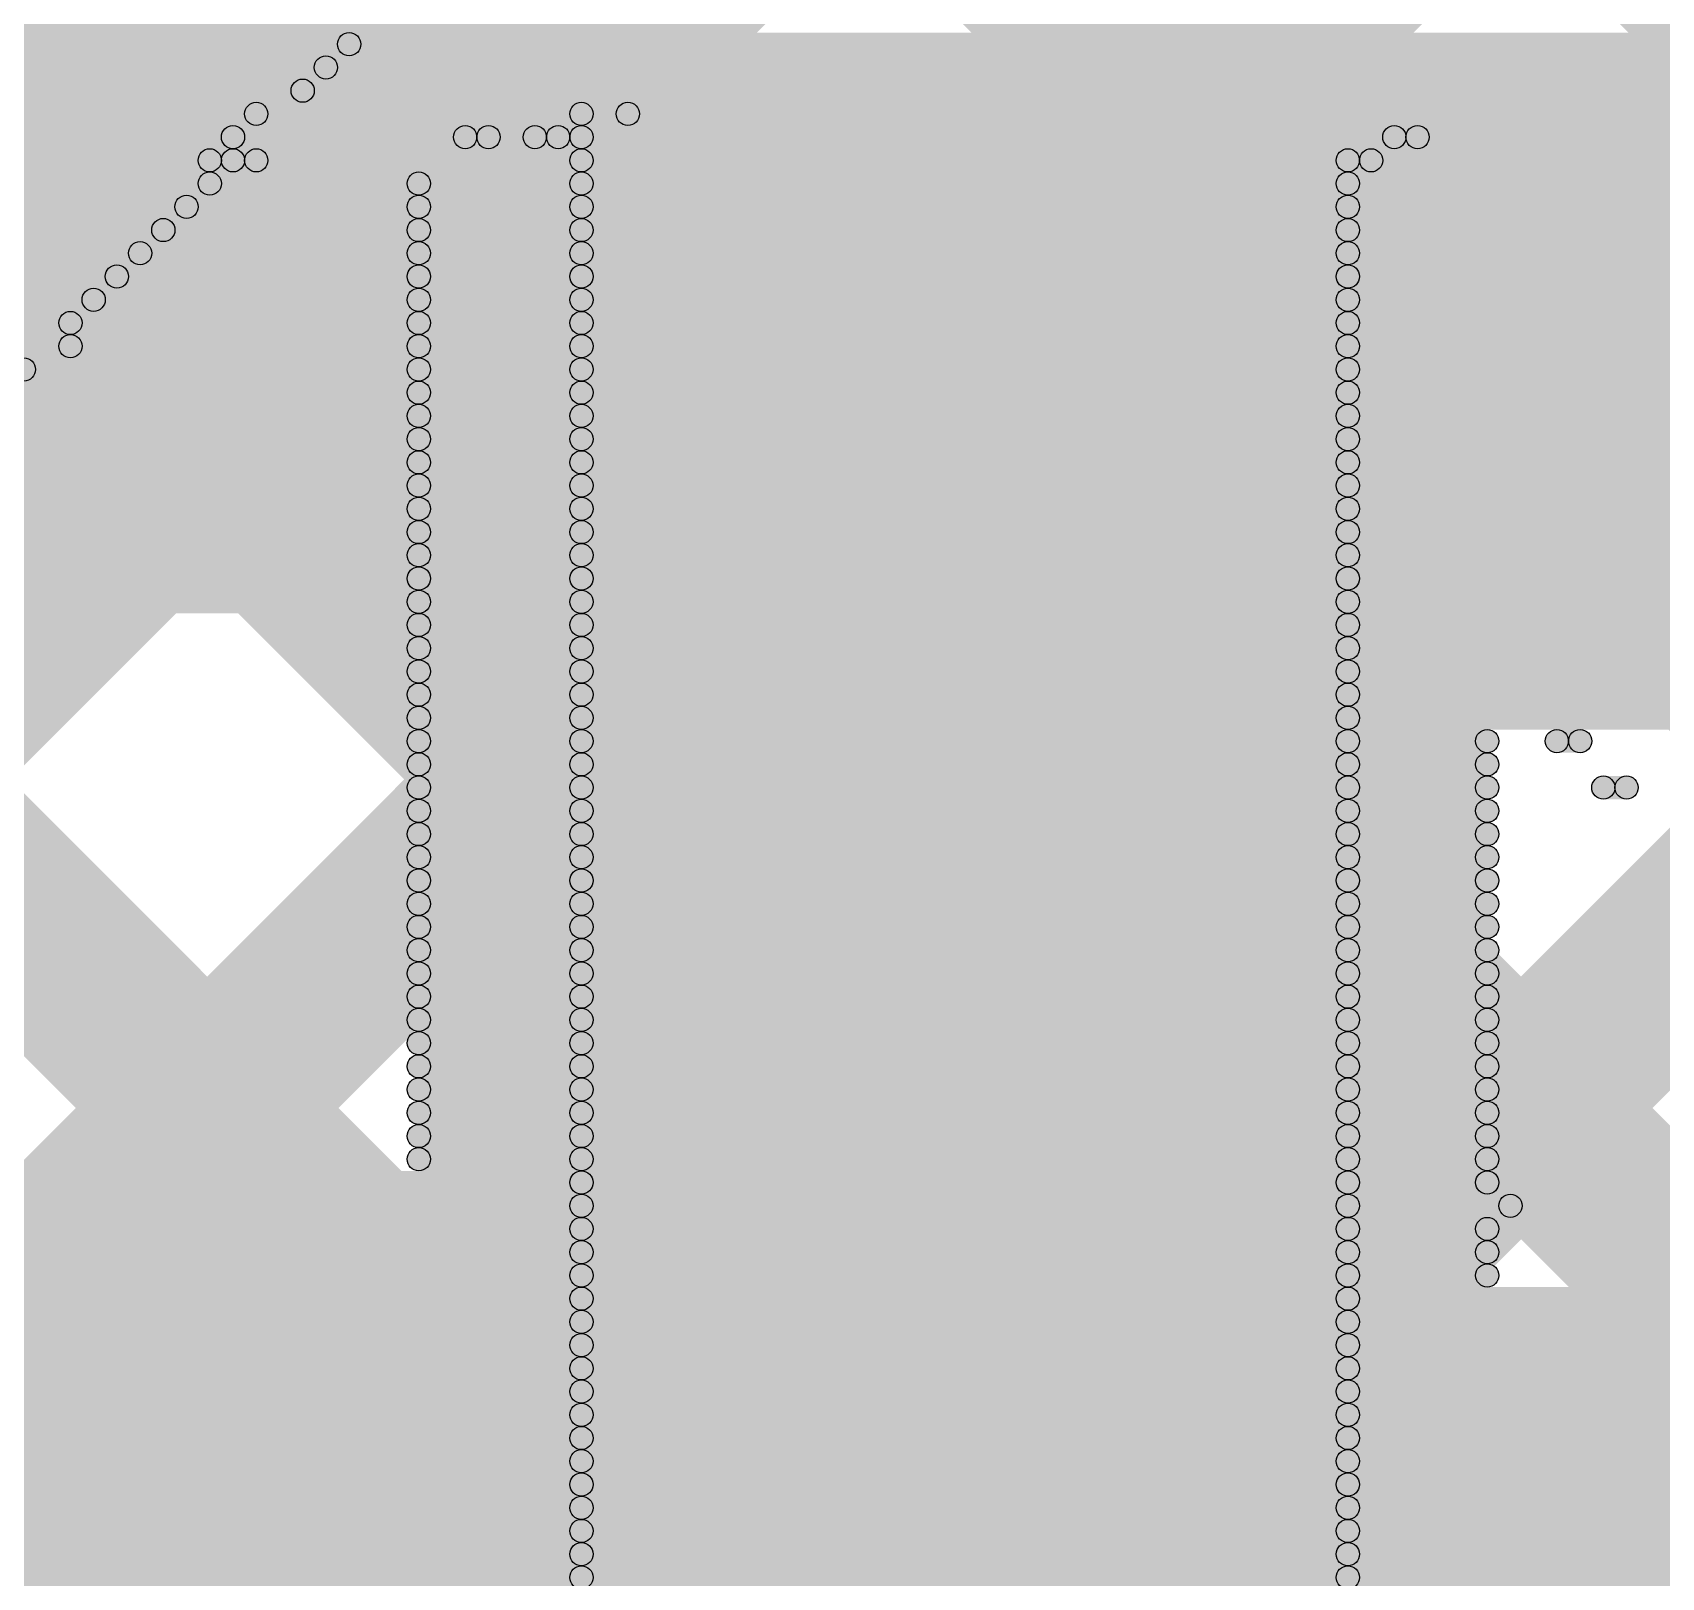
# Model space of a CAD drawing. Header units: millimetres. Extents: x 0 to 5.55, y 0 to 1.02.
# Drawn here: x 3.8774 to 3.9475, y 0.561 to 0.6275 of the extents above; entities that cross this region are included whole.
import ezdxf

# ---------------------------------------------------------------- set-up
doc = ezdxf.new("R2010")
doc.units = ezdxf.units.MM
doc.header["$MEASUREMENT"] = 0
for name, color, linetype in [('BottomLayer', 5, 'Continuous'), ('BottomOverlay', 54, 'Continuous'), ('TopLayer', 1, 'Continuous'), ('TopOverlay', 2, 'Continuous')]:
    doc.layers.add(name, color=color, linetype=linetype)

msp = doc.modelspace()

# ---------------------------------------------------------------- hatches: boundary and pattern name
at = {"layer": 'BottomLayer'}
for points in [[(3.439986, 0.992172), (3.445642, 0.997828), (4.146142, 0.297328), (4.140486, 0.291672)], [(3.595828, 0.343061), (3.590172, 0.348718), (4.239282, 0.997828), (4.244939, 0.992172)], [(3.595828, 0.314777), (3.590172, 0.320434), (4.267566, 0.997828), (4.273223, 0.992172)], [(3.601007, 0.291672), (3.59535, 0.297328), (4.29585, 0.997828), (4.301507, 0.992172)], [(3.629291, 0.291672), (3.623635, 0.297328), (4.324135, 0.997828), (4.329791, 0.992172)], [(3.657576, 0.291672), (3.651919, 0.297328), (4.352419, 0.997828), (4.358076, 0.992172)], [(3.68586, 0.291672), (3.680203, 0.297328), (4.380703, 0.997828), (4.38636, 0.992172)], [(3.672838, 0.900741), (3.678494, 0.906398), (4.287564, 0.297328), (4.281907, 0.291672)], [(3.666225, 0.87907), (3.671881, 0.884727), (4.25928, 0.297328), (4.253623, 0.291672)], [(3.653246, 0.863764), (3.658902, 0.869421), (4.230995, 0.297328), (4.225338, 0.291672)], [(3.63477, 0.853956), (3.640426, 0.859613), (4.202711, 0.297328), (4.197054, 0.291672)], [(3.607441, 0.853001), (3.613098, 0.858658), (4.174427, 0.297328), (4.16877, 0.291672)]]:
    msp.add_hatch(color=5, dxfattribs=at).paths.add_polyline_path(points)
at = {"layer": 'BottomOverlay'}
h = msp.add_hatch(color=54, dxfattribs=at)
edge = h.paths.add_edge_path()
edge.add_arc((3.896, 0.623), 0.0005, 0, 360)
for points in [[(3.896, 0.6225), (3.896, 0.6235), (3.897, 0.6235), (3.897, 0.6225)], [(3.899, 0.6225), (3.899, 0.6235), (3.9, 0.6235), (3.9, 0.6225)], [(3.936, 0.6225), (3.936, 0.6235), (3.937, 0.6235), (3.937, 0.6225)], [(3.934, 0.6215), (3.934, 0.6225), (3.935, 0.6225), (3.935, 0.6215)], [(3.894, 0.6205), (3.894, 0.6215), (3.934, 0.6215), (3.934, 0.6205)], [(3.894, 0.6195), (3.894, 0.6205), (3.934, 0.6205), (3.934, 0.6195)], [(3.894, 0.6185), (3.894, 0.6195), (3.934, 0.6195), (3.934, 0.6185)], [(3.894, 0.6175), (3.894, 0.6185), (3.934, 0.6185), (3.934, 0.6175)], [(3.894, 0.6165), (3.894, 0.6175), (3.934, 0.6175), (3.934, 0.6165)], [(3.894, 0.6155), (3.894, 0.6165), (3.934, 0.6165), (3.934, 0.6155)], [(3.894, 0.6145), (3.894, 0.6155), (3.934, 0.6155), (3.934, 0.6145)], [(3.894, 0.6135), (3.894, 0.6145), (3.934, 0.6145), (3.934, 0.6135)], [(3.894, 0.6125), (3.894, 0.6135), (3.934, 0.6135), (3.934, 0.6125)], [(3.894, 0.6115), (3.894, 0.6125), (3.934, 0.6125), (3.934, 0.6115)], [(3.894, 0.6105), (3.894, 0.6115), (3.934, 0.6115), (3.934, 0.6105)], [(3.894, 0.6095), (3.894, 0.6105), (3.934, 0.6105), (3.934, 0.6095)], [(3.894, 0.6085), (3.894, 0.6095), (3.934, 0.6095), (3.934, 0.6085)], [(3.894, 0.6075), (3.894, 0.6085), (3.934, 0.6085), (3.934, 0.6075)], [(3.894, 0.6065), (3.894, 0.6075), (3.934, 0.6075), (3.934, 0.6065)], [(3.894, 0.6055), (3.894, 0.6065), (3.934, 0.6065), (3.934, 0.6055)], [(3.894, 0.6045), (3.894, 0.6055), (3.934, 0.6055), (3.934, 0.6045)], [(3.894, 0.6035), (3.894, 0.6045), (3.934, 0.6045), (3.934, 0.6035)], [(3.894, 0.6025), (3.894, 0.6035), (3.934, 0.6035), (3.934, 0.6025)], [(3.894, 0.6015), (3.894, 0.6025), (3.934, 0.6025), (3.934, 0.6015)], [(3.894, 0.6005), (3.894, 0.6015), (3.934, 0.6015), (3.934, 0.6005)], [(3.894, 0.5995), (3.894, 0.6005), (3.934, 0.6005), (3.934, 0.5995)], [(3.894, 0.5985), (3.894, 0.5995), (3.934, 0.5995), (3.934, 0.5985)], [(3.894, 0.5975), (3.894, 0.5985), (3.934, 0.5985), (3.934, 0.5975)], [(3.894, 0.5965), (3.894, 0.5975), (3.934, 0.5975), (3.934, 0.5965)], [(3.894, 0.5955), (3.894, 0.5965), (3.934, 0.5965), (3.934, 0.5955)], [(3.894, 0.5945), (3.894, 0.5955), (3.934, 0.5955), (3.934, 0.5945)], [(3.894, 0.5935), (3.894, 0.5945), (3.934, 0.5945), (3.934, 0.5935)], [(3.894, 0.5925), (3.894, 0.5935), (3.934, 0.5935), (3.934, 0.5925)], [(3.894, 0.5915), (3.894, 0.5925), (3.934, 0.5925), (3.934, 0.5915)], [(3.894, 0.5905), (3.894, 0.5915), (3.934, 0.5915), (3.934, 0.5905)], [(3.894, 0.5895), (3.894, 0.5905), (3.934, 0.5905), (3.934, 0.5895)], [(3.894, 0.5885), (3.894, 0.5895), (3.934, 0.5895), (3.934, 0.5885)], [(3.894, 0.5875), (3.894, 0.5885), (3.934, 0.5885), (3.934, 0.5875)], [(3.894, 0.5865), (3.894, 0.5875), (3.934, 0.5875), (3.934, 0.5865)], [(3.894, 0.5855), (3.894, 0.5865), (3.934, 0.5865), (3.934, 0.5855)], [(3.894, 0.5845), (3.894, 0.5855), (3.934, 0.5855), (3.934, 0.5845)], [(3.894, 0.5835), (3.894, 0.5845), (3.934, 0.5845), (3.934, 0.5835)], [(3.894, 0.5825), (3.894, 0.5835), (3.934, 0.5835), (3.934, 0.5825)], [(3.894, 0.5815), (3.894, 0.5825), (3.934, 0.5825), (3.934, 0.5815)], [(3.894, 0.5805), (3.894, 0.5815), (3.934, 0.5815), (3.934, 0.5805)], [(3.894, 0.5795), (3.894, 0.5805), (3.934, 0.5805), (3.934, 0.5795)], [(3.894, 0.5785), (3.894, 0.5795), (3.934, 0.5795), (3.934, 0.5785)], [(3.814, 0.5775), (3.814, 0.5785), (3.934, 0.5785), (3.934, 0.5775)], [(3.814, 0.5765), (3.814, 0.5775), (3.934, 0.5775), (3.934, 0.5765)], [(3.814, 0.5755), (3.814, 0.5765), (3.934, 0.5765), (3.934, 0.5755)], [(3.814, 0.5745), (3.814, 0.5755), (3.934, 0.5755), (3.934, 0.5745)], [(3.814, 0.5735), (3.814, 0.5745), (3.934, 0.5745), (3.934, 0.5735)], [(3.814, 0.5725), (3.814, 0.5735), (3.934, 0.5735), (3.934, 0.5725)], [(3.814, 0.5715), (3.814, 0.5725), (3.934, 0.5725), (3.934, 0.5715)], [(3.814, 0.5705), (3.814, 0.5715), (3.934, 0.5715), (3.934, 0.5705)], [(3.814, 0.5695), (3.814, 0.5705), (3.934, 0.5705), (3.934, 0.5695)], [(3.814, 0.5685), (3.814, 0.5695), (3.934, 0.5695), (3.934, 0.5685)], [(3.814, 0.5675), (3.814, 0.5685), (3.934, 0.5685), (3.934, 0.5675)], [(3.814, 0.5665), (3.814, 0.5675), (3.934, 0.5675), (3.934, 0.5665)], [(3.814, 0.5655), (3.814, 0.5665), (3.934, 0.5665), (3.934, 0.5655)], [(3.814, 0.5645), (3.814, 0.5655), (3.934, 0.5655), (3.934, 0.5645)], [(3.814, 0.5635), (3.814, 0.5645), (3.934, 0.5645), (3.934, 0.5635)], [(3.814, 0.5625), (3.814, 0.5635), (3.934, 0.5635), (3.934, 0.5625)], [(3.814, 0.5615), (3.814, 0.5625), (3.934, 0.5625), (3.934, 0.5615)], [(3.814, 0.5605), (3.814, 0.5615), (3.934, 0.5615), (3.934, 0.5605)]]:
    msp.add_hatch(color=54, dxfattribs=at).paths.add_polyline_path(points)
h = msp.add_hatch(color=54, dxfattribs=at)
edge = h.paths.add_edge_path()
edge.add_arc((3.897, 0.623), 0.0005, 0, 360)
h = msp.add_hatch(color=54, dxfattribs=at)
edge = h.paths.add_edge_path()
edge.add_arc((3.899, 0.623), 0.0005, 0, 360)
h = msp.add_hatch(color=54, dxfattribs=at)
edge = h.paths.add_edge_path()
edge.add_arc((3.9, 0.623), 0.0005, 0, 360)
h = msp.add_hatch(color=54, dxfattribs=at)
edge = h.paths.add_edge_path()
edge.add_arc((3.936, 0.623), 0.0005, 0, 360)
h = msp.add_hatch(color=54, dxfattribs=at)
edge = h.paths.add_edge_path()
edge.add_arc((3.937, 0.623), 0.0005, 0, 360)
h = msp.add_hatch(color=54, dxfattribs=at)
edge = h.paths.add_edge_path()
edge.add_arc((3.934, 0.622), 0.0005, 0, 360)
h = msp.add_hatch(color=54, dxfattribs=at)
edge = h.paths.add_edge_path()
edge.add_arc((3.935, 0.622), 0.0005, 0, 360)
h = msp.add_hatch(color=54, dxfattribs=at)
edge = h.paths.add_edge_path()
edge.add_arc((3.894, 0.621), 0.0005, 0, 360)
h = msp.add_hatch(color=54, dxfattribs=at)
edge = h.paths.add_edge_path()
edge.add_arc((3.934, 0.621), 0.0005, 0, 360)
h = msp.add_hatch(color=54, dxfattribs=at)
edge = h.paths.add_edge_path()
edge.add_arc((3.894, 0.62), 0.0005, 0, 360)
h = msp.add_hatch(color=54, dxfattribs=at)
edge = h.paths.add_edge_path()
edge.add_arc((3.934, 0.62), 0.0005, 0, 360)
h = msp.add_hatch(color=54, dxfattribs=at)
edge = h.paths.add_edge_path()
edge.add_arc((3.894, 0.619), 0.0005, 0, 360)
h = msp.add_hatch(color=54, dxfattribs=at)
edge = h.paths.add_edge_path()
edge.add_arc((3.934, 0.619), 0.0005, 0, 360)
h = msp.add_hatch(color=54, dxfattribs=at)
edge = h.paths.add_edge_path()
edge.add_arc((3.894, 0.618), 0.0005, 0, 360)
h = msp.add_hatch(color=54, dxfattribs=at)
edge = h.paths.add_edge_path()
edge.add_arc((3.934, 0.618), 0.0005, 0, 360)
h = msp.add_hatch(color=54, dxfattribs=at)
edge = h.paths.add_edge_path()
edge.add_arc((3.894, 0.617), 0.0005, 0, 360)
h = msp.add_hatch(color=54, dxfattribs=at)
edge = h.paths.add_edge_path()
edge.add_arc((3.934, 0.617), 0.0005, 0, 360)
h = msp.add_hatch(color=54, dxfattribs=at)
edge = h.paths.add_edge_path()
edge.add_arc((3.894, 0.616), 0.0005, 0, 360)
h = msp.add_hatch(color=54, dxfattribs=at)
edge = h.paths.add_edge_path()
edge.add_arc((3.934, 0.616), 0.0005, 0, 360)
h = msp.add_hatch(color=54, dxfattribs=at)
edge = h.paths.add_edge_path()
edge.add_arc((3.894, 0.615), 0.0005, 0, 360)
h = msp.add_hatch(color=54, dxfattribs=at)
edge = h.paths.add_edge_path()
edge.add_arc((3.934, 0.615), 0.0005, 0, 360)
h = msp.add_hatch(color=54, dxfattribs=at)
edge = h.paths.add_edge_path()
edge.add_arc((3.894, 0.614), 0.0005, 0, 360)
h = msp.add_hatch(color=54, dxfattribs=at)
edge = h.paths.add_edge_path()
edge.add_arc((3.934, 0.614), 0.0005, 0, 360)
h = msp.add_hatch(color=54, dxfattribs=at)
edge = h.paths.add_edge_path()
edge.add_arc((3.894, 0.613), 0.0005, 0, 360)
h = msp.add_hatch(color=54, dxfattribs=at)
edge = h.paths.add_edge_path()
edge.add_arc((3.934, 0.613), 0.0005, 0, 360)
h = msp.add_hatch(color=54, dxfattribs=at)
edge = h.paths.add_edge_path()
edge.add_arc((3.894, 0.612), 0.0005, 0, 360)
h = msp.add_hatch(color=54, dxfattribs=at)
edge = h.paths.add_edge_path()
edge.add_arc((3.934, 0.612), 0.0005, 0, 360)
h = msp.add_hatch(color=54, dxfattribs=at)
edge = h.paths.add_edge_path()
edge.add_arc((3.894, 0.611), 0.0005, 0, 360)
h = msp.add_hatch(color=54, dxfattribs=at)
edge = h.paths.add_edge_path()
edge.add_arc((3.934, 0.611), 0.0005, 0, 360)
h = msp.add_hatch(color=54, dxfattribs=at)
edge = h.paths.add_edge_path()
edge.add_arc((3.894, 0.61), 0.0005, 0, 360)
h = msp.add_hatch(color=54, dxfattribs=at)
edge = h.paths.add_edge_path()
edge.add_arc((3.934, 0.61), 0.0005, 0, 360)
h = msp.add_hatch(color=54, dxfattribs=at)
edge = h.paths.add_edge_path()
edge.add_arc((3.894, 0.609), 0.0005, 0, 360)
h = msp.add_hatch(color=54, dxfattribs=at)
edge = h.paths.add_edge_path()
edge.add_arc((3.934, 0.609), 0.0005, 0, 360)
h = msp.add_hatch(color=54, dxfattribs=at)
edge = h.paths.add_edge_path()
edge.add_arc((3.894, 0.608), 0.0005, 0, 360)
h = msp.add_hatch(color=54, dxfattribs=at)
edge = h.paths.add_edge_path()
edge.add_arc((3.934, 0.608), 0.0005, 0, 360)
h = msp.add_hatch(color=54, dxfattribs=at)
edge = h.paths.add_edge_path()
edge.add_arc((3.894, 0.607), 0.0005, 0, 360)
h = msp.add_hatch(color=54, dxfattribs=at)
edge = h.paths.add_edge_path()
edge.add_arc((3.934, 0.607), 0.0005, 0, 360)
h = msp.add_hatch(color=54, dxfattribs=at)
edge = h.paths.add_edge_path()
edge.add_arc((3.894, 0.606), 0.0005, 0, 360)
h = msp.add_hatch(color=54, dxfattribs=at)
edge = h.paths.add_edge_path()
edge.add_arc((3.934, 0.606), 0.0005, 0, 360)
h = msp.add_hatch(color=54, dxfattribs=at)
edge = h.paths.add_edge_path()
edge.add_arc((3.894, 0.605), 0.0005, 0, 360)
h = msp.add_hatch(color=54, dxfattribs=at)
edge = h.paths.add_edge_path()
edge.add_arc((3.934, 0.605), 0.0005, 0, 360)
h = msp.add_hatch(color=54, dxfattribs=at)
edge = h.paths.add_edge_path()
edge.add_arc((3.894, 0.604), 0.0005, 0, 360)
h = msp.add_hatch(color=54, dxfattribs=at)
edge = h.paths.add_edge_path()
edge.add_arc((3.934, 0.604), 0.0005, 0, 360)
h = msp.add_hatch(color=54, dxfattribs=at)
edge = h.paths.add_edge_path()
edge.add_arc((3.894, 0.603), 0.0005, 0, 360)
h = msp.add_hatch(color=54, dxfattribs=at)
edge = h.paths.add_edge_path()
edge.add_arc((3.934, 0.603), 0.0005, 0, 360)
h = msp.add_hatch(color=54, dxfattribs=at)
edge = h.paths.add_edge_path()
edge.add_arc((3.894, 0.602), 0.0005, 0, 360)
h = msp.add_hatch(color=54, dxfattribs=at)
edge = h.paths.add_edge_path()
edge.add_arc((3.934, 0.602), 0.0005, 0, 360)
h = msp.add_hatch(color=54, dxfattribs=at)
edge = h.paths.add_edge_path()
edge.add_arc((3.894, 0.601), 0.0005, 0, 360)
h = msp.add_hatch(color=54, dxfattribs=at)
edge = h.paths.add_edge_path()
edge.add_arc((3.934, 0.601), 0.0005, 0, 360)
h = msp.add_hatch(color=54, dxfattribs=at)
edge = h.paths.add_edge_path()
edge.add_arc((3.894, 0.6), 0.0005, 0, 360)
h = msp.add_hatch(color=54, dxfattribs=at)
edge = h.paths.add_edge_path()
edge.add_arc((3.934, 0.6), 0.0005, 0, 360)
h = msp.add_hatch(color=54, dxfattribs=at)
edge = h.paths.add_edge_path()
edge.add_arc((3.894, 0.599), 0.0005, 0, 360)
h = msp.add_hatch(color=54, dxfattribs=at)
edge = h.paths.add_edge_path()
edge.add_arc((3.934, 0.599), 0.0005, 0, 360)
h = msp.add_hatch(color=54, dxfattribs=at)
edge = h.paths.add_edge_path()
edge.add_arc((3.894, 0.598), 0.0005, 0, 360)
h = msp.add_hatch(color=54, dxfattribs=at)
edge = h.paths.add_edge_path()
edge.add_arc((3.934, 0.598), 0.0005, 0, 360)
h = msp.add_hatch(color=54, dxfattribs=at)
edge = h.paths.add_edge_path()
edge.add_arc((3.894, 0.597), 0.0005, 0, 360)
h = msp.add_hatch(color=54, dxfattribs=at)
edge = h.paths.add_edge_path()
edge.add_arc((3.934, 0.597), 0.0005, 0, 360)
h = msp.add_hatch(color=54, dxfattribs=at)
edge = h.paths.add_edge_path()
edge.add_arc((3.894, 0.596), 0.0005, 0, 360)
h = msp.add_hatch(color=54, dxfattribs=at)
edge = h.paths.add_edge_path()
edge.add_arc((3.934, 0.596), 0.0005, 0, 360)
h = msp.add_hatch(color=54, dxfattribs=at)
edge = h.paths.add_edge_path()
edge.add_arc((3.894, 0.595), 0.0005, 0, 360)
h = msp.add_hatch(color=54, dxfattribs=at)
edge = h.paths.add_edge_path()
edge.add_arc((3.934, 0.595), 0.0005, 0, 360)
h = msp.add_hatch(color=54, dxfattribs=at)
edge = h.paths.add_edge_path()
edge.add_arc((3.894, 0.594), 0.0005, 0, 360)
h = msp.add_hatch(color=54, dxfattribs=at)
edge = h.paths.add_edge_path()
edge.add_arc((3.934, 0.594), 0.0005, 0, 360)
h = msp.add_hatch(color=54, dxfattribs=at)
edge = h.paths.add_edge_path()
edge.add_arc((3.894, 0.593), 0.0005, 0, 360)
h = msp.add_hatch(color=54, dxfattribs=at)
edge = h.paths.add_edge_path()
edge.add_arc((3.934, 0.593), 0.0005, 0, 360)
h = msp.add_hatch(color=54, dxfattribs=at)
edge = h.paths.add_edge_path()
edge.add_arc((3.894, 0.592), 0.0005, 0, 360)
h = msp.add_hatch(color=54, dxfattribs=at)
edge = h.paths.add_edge_path()
edge.add_arc((3.934, 0.592), 0.0005, 0, 360)
h = msp.add_hatch(color=54, dxfattribs=at)
edge = h.paths.add_edge_path()
edge.add_arc((3.894, 0.591), 0.0005, 0, 360)
h = msp.add_hatch(color=54, dxfattribs=at)
edge = h.paths.add_edge_path()
edge.add_arc((3.934, 0.591), 0.0005, 0, 360)
h = msp.add_hatch(color=54, dxfattribs=at)
edge = h.paths.add_edge_path()
edge.add_arc((3.894, 0.59), 0.0005, 0, 360)
h = msp.add_hatch(color=54, dxfattribs=at)
edge = h.paths.add_edge_path()
edge.add_arc((3.934, 0.59), 0.0005, 0, 360)
h = msp.add_hatch(color=54, dxfattribs=at)
edge = h.paths.add_edge_path()
edge.add_arc((3.894, 0.589), 0.0005, 0, 360)
h = msp.add_hatch(color=54, dxfattribs=at)
edge = h.paths.add_edge_path()
edge.add_arc((3.934, 0.589), 0.0005, 0, 360)
h = msp.add_hatch(color=54, dxfattribs=at)
edge = h.paths.add_edge_path()
edge.add_arc((3.894, 0.588), 0.0005, 0, 360)
h = msp.add_hatch(color=54, dxfattribs=at)
edge = h.paths.add_edge_path()
edge.add_arc((3.934, 0.588), 0.0005, 0, 360)
h = msp.add_hatch(color=54, dxfattribs=at)
edge = h.paths.add_edge_path()
edge.add_arc((3.894, 0.587), 0.0005, 0, 360)
h = msp.add_hatch(color=54, dxfattribs=at)
edge = h.paths.add_edge_path()
edge.add_arc((3.934, 0.587), 0.0005, 0, 360)
h = msp.add_hatch(color=54, dxfattribs=at)
edge = h.paths.add_edge_path()
edge.add_arc((3.894, 0.586), 0.0005, 0, 360)
h = msp.add_hatch(color=54, dxfattribs=at)
edge = h.paths.add_edge_path()
edge.add_arc((3.934, 0.586), 0.0005, 0, 360)
h = msp.add_hatch(color=54, dxfattribs=at)
edge = h.paths.add_edge_path()
edge.add_arc((3.894, 0.585), 0.0005, 0, 360)
h = msp.add_hatch(color=54, dxfattribs=at)
edge = h.paths.add_edge_path()
edge.add_arc((3.934, 0.585), 0.0005, 0, 360)
h = msp.add_hatch(color=54, dxfattribs=at)
edge = h.paths.add_edge_path()
edge.add_arc((3.894, 0.584), 0.0005, 0, 360)
h = msp.add_hatch(color=54, dxfattribs=at)
edge = h.paths.add_edge_path()
edge.add_arc((3.934, 0.584), 0.0005, 0, 360)
h = msp.add_hatch(color=54, dxfattribs=at)
edge = h.paths.add_edge_path()
edge.add_arc((3.894, 0.583), 0.0005, 0, 360)
h = msp.add_hatch(color=54, dxfattribs=at)
edge = h.paths.add_edge_path()
edge.add_arc((3.934, 0.583), 0.0005, 0, 360)
h = msp.add_hatch(color=54, dxfattribs=at)
edge = h.paths.add_edge_path()
edge.add_arc((3.894, 0.582), 0.0005, 0, 360)
h = msp.add_hatch(color=54, dxfattribs=at)
edge = h.paths.add_edge_path()
edge.add_arc((3.934, 0.582), 0.0005, 0, 360)
h = msp.add_hatch(color=54, dxfattribs=at)
edge = h.paths.add_edge_path()
edge.add_arc((3.894, 0.581), 0.0005, 0, 360)
h = msp.add_hatch(color=54, dxfattribs=at)
edge = h.paths.add_edge_path()
edge.add_arc((3.934, 0.581), 0.0005, 0, 360)
h = msp.add_hatch(color=54, dxfattribs=at)
edge = h.paths.add_edge_path()
edge.add_arc((3.894, 0.58), 0.0005, 0, 360)
h = msp.add_hatch(color=54, dxfattribs=at)
edge = h.paths.add_edge_path()
edge.add_arc((3.934, 0.58), 0.0005, 0, 360)
h = msp.add_hatch(color=54, dxfattribs=at)
edge = h.paths.add_edge_path()
edge.add_arc((3.894, 0.579), 0.0005, 0, 360)
h = msp.add_hatch(color=54, dxfattribs=at)
edge = h.paths.add_edge_path()
edge.add_arc((3.934, 0.579), 0.0005, 0, 360)
h = msp.add_hatch(color=54, dxfattribs=at)
edge = h.paths.add_edge_path()
edge.add_arc((3.934, 0.578), 0.0005, 0, 360)
h = msp.add_hatch(color=54, dxfattribs=at)
edge = h.paths.add_edge_path()
edge.add_arc((3.934, 0.577), 0.0005, 0, 360)
h = msp.add_hatch(color=54, dxfattribs=at)
edge = h.paths.add_edge_path()
edge.add_arc((3.934, 0.576), 0.0005, 0, 360)
h = msp.add_hatch(color=54, dxfattribs=at)
edge = h.paths.add_edge_path()
edge.add_arc((3.934, 0.575), 0.0005, 0, 360)
h = msp.add_hatch(color=54, dxfattribs=at)
edge = h.paths.add_edge_path()
edge.add_arc((3.934, 0.574), 0.0005, 0, 360)
h = msp.add_hatch(color=54, dxfattribs=at)
edge = h.paths.add_edge_path()
edge.add_arc((3.934, 0.573), 0.0005, 0, 360)
h = msp.add_hatch(color=54, dxfattribs=at)
edge = h.paths.add_edge_path()
edge.add_arc((3.934, 0.572), 0.0005, 0, 360)
h = msp.add_hatch(color=54, dxfattribs=at)
edge = h.paths.add_edge_path()
edge.add_arc((3.934, 0.571), 0.0005, 0, 360)
h = msp.add_hatch(color=54, dxfattribs=at)
edge = h.paths.add_edge_path()
edge.add_arc((3.934, 0.57), 0.0005, 0, 360)
h = msp.add_hatch(color=54, dxfattribs=at)
edge = h.paths.add_edge_path()
edge.add_arc((3.934, 0.569), 0.0005, 0, 360)
h = msp.add_hatch(color=54, dxfattribs=at)
edge = h.paths.add_edge_path()
edge.add_arc((3.934, 0.568), 0.0005, 0, 360)
h = msp.add_hatch(color=54, dxfattribs=at)
edge = h.paths.add_edge_path()
edge.add_arc((3.934, 0.567), 0.0005, 0, 360)
h = msp.add_hatch(color=54, dxfattribs=at)
edge = h.paths.add_edge_path()
edge.add_arc((3.934, 0.566), 0.0005, 0, 360)
h = msp.add_hatch(color=54, dxfattribs=at)
edge = h.paths.add_edge_path()
edge.add_arc((3.934, 0.565), 0.0005, 0, 360)
h = msp.add_hatch(color=54, dxfattribs=at)
edge = h.paths.add_edge_path()
edge.add_arc((3.934, 0.564), 0.0005, 0, 360)
h = msp.add_hatch(color=54, dxfattribs=at)
edge = h.paths.add_edge_path()
edge.add_arc((3.934, 0.563), 0.0005, 0, 360)
h = msp.add_hatch(color=54, dxfattribs=at)
edge = h.paths.add_edge_path()
edge.add_arc((3.934, 0.562), 0.0005, 0, 360)
h = msp.add_hatch(color=54, dxfattribs=at)
edge = h.paths.add_edge_path()
edge.add_arc((3.934, 0.561), 0.0005, 0, 360)
at = {"layer": 'TopLayer'}
for points in [[(3.441418, 0.990739), (3.447075, 0.996396), (4.131142, 0.312328), (4.125486, 0.306672)], [(3.577546, 0.324779), (3.571889, 0.330436), (4.237849, 0.996396), (4.243506, 0.990739)], [(3.587723, 0.306672), (3.582066, 0.312328), (4.266134, 0.996396), (4.271791, 0.990739)], [(3.616007, 0.306672), (3.61035, 0.312328), (4.294418, 0.996396), (4.300075, 0.990739)], [(3.644291, 0.306672), (3.638635, 0.312328), (4.322702, 0.996396), (4.328359, 0.990739)], [(3.672576, 0.306672), (3.666919, 0.312328), (4.350987, 0.996396), (4.356643, 0.990739)], [(3.70086, 0.306672), (3.695203, 0.312328), (4.379271, 0.996396), (4.384928, 0.990739)], [(3.672838, 0.900741), (3.678494, 0.906398), (4.272564, 0.312328), (4.266907, 0.306672)], [(3.666225, 0.87907), (3.671881, 0.884727), (4.24428, 0.312328), (4.238623, 0.306672)], [(3.653246, 0.863764), (3.658902, 0.869421), (4.215995, 0.312328), (4.210338, 0.306672)], [(3.63477, 0.853956), (3.640426, 0.859613), (4.187711, 0.312328), (4.182054, 0.306672)], [(3.607441, 0.853001), (3.613098, 0.858658), (4.159427, 0.312328), (4.15377, 0.306672)], [(3.315, 0.6025), (3.315, 0.6275), (4.657, 0.6275), (4.657, 0.6025)]]:
    msp.add_hatch(color=1, dxfattribs=at).paths.add_polyline_path(points)
at = {"layer": 'TopOverlay'}
for points in [[(3.779, 0.6275), (3.779, 0.6285), (3.892, 0.6285), (3.892, 0.6275)], [(3.777, 0.6265), (3.777, 0.6275), (3.891, 0.6275), (3.891, 0.6265)], [(3.778, 0.6255), (3.778, 0.6265), (3.89, 0.6265), (3.89, 0.6255)], [(3.777, 0.6245), (3.777, 0.6255), (3.889, 0.6255), (3.889, 0.6245)], [(3.776, 0.6235), (3.776, 0.6245), (3.887, 0.6245), (3.887, 0.6235)], [(3.901, 0.6235), (3.901, 0.6245), (3.903, 0.6245), (3.903, 0.6235)], [(3.775, 0.6225), (3.775, 0.6235), (3.886, 0.6235), (3.886, 0.6225)], [(3.901, 0.6225), (3.901, 0.6235), (3.983, 0.6235), (3.983, 0.6225)], [(3.775, 0.6215), (3.775, 0.6225), (3.885, 0.6225), (3.885, 0.6215)], [(3.886, 0.6215), (3.886, 0.6225), (3.887, 0.6225), (3.887, 0.6215)], [(3.901, 0.6215), (3.901, 0.6225), (3.989, 0.6225), (3.989, 0.6215)], [(3.774, 0.6205), (3.774, 0.6215), (3.885, 0.6215), (3.885, 0.6205)], [(3.901, 0.6205), (3.901, 0.6215), (3.992, 0.6215), (3.992, 0.6205)], [(3.773, 0.6195), (3.773, 0.6205), (3.884, 0.6205), (3.884, 0.6195)], [(3.901, 0.6195), (3.901, 0.6205), (3.996, 0.6205), (3.996, 0.6195)], [(3.773, 0.6185), (3.773, 0.6195), (3.883, 0.6195), (3.883, 0.6185)], [(3.901, 0.6185), (3.901, 0.6195), (3.997, 0.6195), (3.997, 0.6185)], [(3.773, 0.6175), (3.773, 0.6185), (3.882, 0.6185), (3.882, 0.6175)], [(3.901, 0.6175), (3.901, 0.6185), (3.999, 0.6185), (3.999, 0.6175)], [(3.772, 0.6165), (3.772, 0.6175), (3.881, 0.6175), (3.881, 0.6165)], [(3.901, 0.6165), (3.901, 0.6175), (4, 0.6175), (4, 0.6165)], [(3.772, 0.6155), (3.772, 0.6165), (3.88, 0.6165), (3.88, 0.6155)], [(3.901, 0.6155), (3.901, 0.6165), (4.002, 0.6165), (4.002, 0.6155)], [(3.772, 0.6145), (3.772, 0.6155), (3.879, 0.6155), (3.879, 0.6145)], [(3.901, 0.6145), (3.901, 0.6155), (4.003, 0.6155), (4.003, 0.6145)], [(3.667, 0.6135), (3.667, 0.6145), (3.879, 0.6145), (3.879, 0.6135)], [(3.901, 0.6135), (3.901, 0.6145), (4.004, 0.6145), (4.004, 0.6135)], [(3.901, 0.6125), (3.901, 0.6135), (4.005, 0.6135), (4.005, 0.6125)], [(3.901, 0.6115), (3.901, 0.6125), (4.006, 0.6125), (4.006, 0.6115)], [(3.901, 0.6105), (3.901, 0.6115), (4.007, 0.6115), (4.007, 0.6105)], [(3.901, 0.6095), (3.901, 0.6105), (4.007, 0.6105), (4.007, 0.6095)], [(3.901, 0.6085), (3.901, 0.6095), (4.008, 0.6095), (4.008, 0.6085)], [(3.901, 0.6075), (3.901, 0.6085), (4.009, 0.6085), (4.009, 0.6075)], [(3.901, 0.6065), (3.901, 0.6075), (4.009, 0.6075), (4.009, 0.6065)], [(3.901, 0.6055), (3.901, 0.6065), (4.01, 0.6065), (4.01, 0.6055)], [(3.901, 0.6045), (3.901, 0.6055), (4.011, 0.6055), (4.011, 0.6045)], [(3.901, 0.6035), (3.901, 0.6045), (4.011, 0.6045), (4.011, 0.6035)], [(3.901, 0.6025), (3.901, 0.6035), (4.011, 0.6035), (4.011, 0.6025)], [(3.901, 0.6015), (3.901, 0.6025), (4.012, 0.6025), (4.012, 0.6015)], [(3.901, 0.6005), (3.901, 0.6015), (4.012, 0.6015), (4.012, 0.6005)], [(3.901, 0.5995), (3.901, 0.6005), (4.012, 0.6005), (4.012, 0.5995)], [(3.901, 0.5985), (3.901, 0.5995), (4.013, 0.5995), (4.013, 0.5985)], [(3.901, 0.5975), (3.901, 0.5985), (4.013, 0.5985), (4.013, 0.5975)], [(3.901, 0.5965), (3.901, 0.5975), (3.94, 0.5975), (3.94, 0.5965)], [(3.943, 0.5965), (3.943, 0.5975), (3.944, 0.5975), (3.944, 0.5965)], [(3.901, 0.5955), (3.901, 0.5965), (3.94, 0.5965), (3.94, 0.5955)], [(3.901, 0.5945), (3.901, 0.5955), (3.94, 0.5955), (3.94, 0.5945)], [(3.945, 0.5945), (3.945, 0.5955), (3.946, 0.5955), (3.946, 0.5945)], [(3.901, 0.5935), (3.901, 0.5945), (3.94, 0.5945), (3.94, 0.5935)], [(3.901, 0.5925), (3.901, 0.5935), (3.94, 0.5935), (3.94, 0.5925)], [(3.901, 0.5915), (3.901, 0.5925), (3.94, 0.5925), (3.94, 0.5915)], [(3.901, 0.5905), (3.901, 0.5915), (3.94, 0.5915), (3.94, 0.5905)], [(3.901, 0.5895), (3.901, 0.5905), (3.94, 0.5905), (3.94, 0.5895)], [(3.901, 0.5885), (3.901, 0.5895), (3.94, 0.5895), (3.94, 0.5885)], [(3.901, 0.5875), (3.901, 0.5885), (3.94, 0.5885), (3.94, 0.5875)], [(3.901, 0.5865), (3.901, 0.5875), (3.94, 0.5875), (3.94, 0.5865)], [(3.901, 0.5855), (3.901, 0.5865), (3.94, 0.5865), (3.94, 0.5855)], [(3.901, 0.5845), (3.901, 0.5855), (3.94, 0.5855), (3.94, 0.5845)], [(3.901, 0.5835), (3.901, 0.5845), (3.94, 0.5845), (3.94, 0.5835)], [(3.901, 0.5825), (3.901, 0.5835), (3.94, 0.5835), (3.94, 0.5825)], [(3.901, 0.5815), (3.901, 0.5825), (3.94, 0.5825), (3.94, 0.5815)], [(3.901, 0.5805), (3.901, 0.5815), (3.94, 0.5815), (3.94, 0.5805)], [(3.901, 0.5795), (3.901, 0.5805), (3.94, 0.5805), (3.94, 0.5795)], [(3.901, 0.5785), (3.901, 0.5795), (3.94, 0.5795), (3.94, 0.5785)], [(3.901, 0.5775), (3.901, 0.5785), (3.94, 0.5785), (3.94, 0.5775)], [(3.901, 0.5765), (3.901, 0.5775), (3.941, 0.5775), (3.941, 0.5765)], [(3.901, 0.5755), (3.901, 0.5765), (3.94, 0.5765), (3.94, 0.5755)], [(3.901, 0.5745), (3.901, 0.5755), (3.94, 0.5755), (3.94, 0.5745)], [(3.901, 0.5735), (3.901, 0.5745), (3.94, 0.5745), (3.94, 0.5735)], [(3.901, 0.5725), (3.901, 0.5735), (4.011, 0.5735), (4.011, 0.5725)], [(3.901, 0.5715), (3.901, 0.5725), (4.011, 0.5725), (4.011, 0.5715)], [(3.901, 0.5705), (3.901, 0.5715), (4.009, 0.5715), (4.009, 0.5705)], [(3.901, 0.5695), (3.901, 0.5705), (4.009, 0.5705), (4.009, 0.5695)], [(3.901, 0.5685), (3.901, 0.5695), (4.008, 0.5695), (4.008, 0.5685)], [(3.901, 0.5675), (3.901, 0.5685), (4.007, 0.5685), (4.007, 0.5675)], [(3.901, 0.5665), (3.901, 0.5675), (4.007, 0.5675), (4.007, 0.5665)], [(3.901, 0.5655), (3.901, 0.5665), (4.006, 0.5665), (4.006, 0.5655)], [(3.901, 0.5645), (3.901, 0.5655), (4.005, 0.5655), (4.005, 0.5645)], [(3.901, 0.5635), (3.901, 0.5645), (4.004, 0.5645), (4.004, 0.5635)], [(3.901, 0.5625), (3.901, 0.5635), (4.003, 0.5635), (4.003, 0.5625)], [(3.901, 0.5615), (3.901, 0.5625), (4.002, 0.5625), (4.002, 0.5615)], [(3.901, 0.5605), (3.901, 0.5615), (4.003, 0.5615), (4.003, 0.5605)]]:
    msp.add_hatch(color=2, dxfattribs=at).paths.add_polyline_path(points)
h = msp.add_hatch(color=2, dxfattribs=at)
edge = h.paths.add_edge_path()
edge.add_arc((3.892, 0.628), 0.0005, 0, 360)
h = msp.add_hatch(color=2, dxfattribs=at)
edge = h.paths.add_edge_path()
edge.add_arc((3.891, 0.627), 0.0005, 0, 360)
h = msp.add_hatch(color=2, dxfattribs=at)
edge = h.paths.add_edge_path()
edge.add_arc((3.89, 0.626), 0.0005, 0, 360)
h = msp.add_hatch(color=2, dxfattribs=at)
edge = h.paths.add_edge_path()
edge.add_arc((3.889, 0.625), 0.0005, 0, 360)
h = msp.add_hatch(color=2, dxfattribs=at)
edge = h.paths.add_edge_path()
edge.add_arc((3.887, 0.624), 0.0005, 0, 360)
h = msp.add_hatch(color=2, dxfattribs=at)
edge = h.paths.add_edge_path()
edge.add_arc((3.901, 0.624), 0.0005, 0, 360)
h = msp.add_hatch(color=2, dxfattribs=at)
edge = h.paths.add_edge_path()
edge.add_arc((3.903, 0.624), 0.0005, 0, 360)
h = msp.add_hatch(color=2, dxfattribs=at)
edge = h.paths.add_edge_path()
edge.add_arc((3.886, 0.623), 0.0005, 0, 360)
h = msp.add_hatch(color=2, dxfattribs=at)
edge = h.paths.add_edge_path()
edge.add_arc((3.901, 0.623), 0.0005, 0, 360)
h = msp.add_hatch(color=2, dxfattribs=at)
edge = h.paths.add_edge_path()
edge.add_arc((3.885, 0.622), 0.0005, 0, 360)
h = msp.add_hatch(color=2, dxfattribs=at)
edge = h.paths.add_edge_path()
edge.add_arc((3.886, 0.622), 0.0005, 0, 360)
h = msp.add_hatch(color=2, dxfattribs=at)
edge = h.paths.add_edge_path()
edge.add_arc((3.887, 0.622), 0.0005, 0, 360)
h = msp.add_hatch(color=2, dxfattribs=at)
edge = h.paths.add_edge_path()
edge.add_arc((3.901, 0.622), 0.0005, 0, 360)
h = msp.add_hatch(color=2, dxfattribs=at)
edge = h.paths.add_edge_path()
edge.add_arc((3.885, 0.621), 0.0005, 0, 360)
h = msp.add_hatch(color=2, dxfattribs=at)
edge = h.paths.add_edge_path()
edge.add_arc((3.901, 0.621), 0.0005, 0, 360)
h = msp.add_hatch(color=2, dxfattribs=at)
edge = h.paths.add_edge_path()
edge.add_arc((3.884, 0.62), 0.0005, 0, 360)
h = msp.add_hatch(color=2, dxfattribs=at)
edge = h.paths.add_edge_path()
edge.add_arc((3.901, 0.62), 0.0005, 0, 360)
h = msp.add_hatch(color=2, dxfattribs=at)
edge = h.paths.add_edge_path()
edge.add_arc((3.883, 0.619), 0.0005, 0, 360)
h = msp.add_hatch(color=2, dxfattribs=at)
edge = h.paths.add_edge_path()
edge.add_arc((3.901, 0.619), 0.0005, 0, 360)
h = msp.add_hatch(color=2, dxfattribs=at)
edge = h.paths.add_edge_path()
edge.add_arc((3.882, 0.618), 0.0005, 0, 360)
h = msp.add_hatch(color=2, dxfattribs=at)
edge = h.paths.add_edge_path()
edge.add_arc((3.901, 0.618), 0.0005, 0, 360)
h = msp.add_hatch(color=2, dxfattribs=at)
edge = h.paths.add_edge_path()
edge.add_arc((3.881, 0.617), 0.0005, 0, 360)
h = msp.add_hatch(color=2, dxfattribs=at)
edge = h.paths.add_edge_path()
edge.add_arc((3.901, 0.617), 0.0005, 0, 360)
h = msp.add_hatch(color=2, dxfattribs=at)
edge = h.paths.add_edge_path()
edge.add_arc((3.88, 0.616), 0.0005, 0, 360)
h = msp.add_hatch(color=2, dxfattribs=at)
edge = h.paths.add_edge_path()
edge.add_arc((3.901, 0.616), 0.0005, 0, 360)
h = msp.add_hatch(color=2, dxfattribs=at)
edge = h.paths.add_edge_path()
edge.add_arc((3.879, 0.615), 0.0005, 0, 360)
h = msp.add_hatch(color=2, dxfattribs=at)
edge = h.paths.add_edge_path()
edge.add_arc((3.901, 0.615), 0.0005, 0, 360)
h = msp.add_hatch(color=2, dxfattribs=at)
edge = h.paths.add_edge_path()
edge.add_arc((3.879, 0.614), 0.0005, 0, 360)
h = msp.add_hatch(color=2, dxfattribs=at)
edge = h.paths.add_edge_path()
edge.add_arc((3.901, 0.614), 0.0005, 0, 360)
h = msp.add_hatch(color=2, dxfattribs=at)
edge = h.paths.add_edge_path()
edge.add_arc((3.877, 0.613), 0.0005, 0, 360)
h = msp.add_hatch(color=2, dxfattribs=at)
edge = h.paths.add_edge_path()
edge.add_arc((3.901, 0.613), 0.0005, 0, 360)
h = msp.add_hatch(color=2, dxfattribs=at)
edge = h.paths.add_edge_path()
edge.add_arc((3.901, 0.612), 0.0005, 0, 360)
h = msp.add_hatch(color=2, dxfattribs=at)
edge = h.paths.add_edge_path()
edge.add_arc((3.901, 0.611), 0.0005, 0, 360)
h = msp.add_hatch(color=2, dxfattribs=at)
edge = h.paths.add_edge_path()
edge.add_arc((3.901, 0.61), 0.0005, 0, 360)
h = msp.add_hatch(color=2, dxfattribs=at)
edge = h.paths.add_edge_path()
edge.add_arc((3.901, 0.609), 0.0005, 0, 360)
h = msp.add_hatch(color=2, dxfattribs=at)
edge = h.paths.add_edge_path()
edge.add_arc((3.901, 0.608), 0.0005, 0, 360)
h = msp.add_hatch(color=2, dxfattribs=at)
edge = h.paths.add_edge_path()
edge.add_arc((3.901, 0.607), 0.0005, 0, 360)
h = msp.add_hatch(color=2, dxfattribs=at)
edge = h.paths.add_edge_path()
edge.add_arc((3.901, 0.606), 0.0005, 0, 360)
h = msp.add_hatch(color=2, dxfattribs=at)
edge = h.paths.add_edge_path()
edge.add_arc((3.901, 0.605), 0.0005, 0, 360)
h = msp.add_hatch(color=2, dxfattribs=at)
edge = h.paths.add_edge_path()
edge.add_arc((3.901, 0.604), 0.0005, 0, 360)
h = msp.add_hatch(color=2, dxfattribs=at)
edge = h.paths.add_edge_path()
edge.add_arc((3.901, 0.603), 0.0005, 0, 360)
h = msp.add_hatch(color=2, dxfattribs=at)
edge = h.paths.add_edge_path()
edge.add_arc((3.901, 0.602), 0.0005, 0, 360)
h = msp.add_hatch(color=2, dxfattribs=at)
edge = h.paths.add_edge_path()
edge.add_arc((3.901, 0.601), 0.0005, 0, 360)
h = msp.add_hatch(color=2, dxfattribs=at)
edge = h.paths.add_edge_path()
edge.add_arc((3.901, 0.6), 0.0005, 0, 360)
h = msp.add_hatch(color=2, dxfattribs=at)
edge = h.paths.add_edge_path()
edge.add_arc((3.901, 0.599), 0.0005, 0, 360)
h = msp.add_hatch(color=2, dxfattribs=at)
edge = h.paths.add_edge_path()
edge.add_arc((3.901, 0.598), 0.0005, 0, 360)
h = msp.add_hatch(color=2, dxfattribs=at)
edge = h.paths.add_edge_path()
edge.add_arc((3.901, 0.597), 0.0005, 0, 360)
h = msp.add_hatch(color=2, dxfattribs=at)
edge = h.paths.add_edge_path()
edge.add_arc((3.94, 0.597), 0.0005, 0, 360)
h = msp.add_hatch(color=2, dxfattribs=at)
edge = h.paths.add_edge_path()
edge.add_arc((3.943, 0.597), 0.0005, 0, 360)
h = msp.add_hatch(color=2, dxfattribs=at)
edge = h.paths.add_edge_path()
edge.add_arc((3.944, 0.597), 0.0005, 0, 360)
h = msp.add_hatch(color=2, dxfattribs=at)
edge = h.paths.add_edge_path()
edge.add_arc((3.901, 0.596), 0.0005, 0, 360)
h = msp.add_hatch(color=2, dxfattribs=at)
edge = h.paths.add_edge_path()
edge.add_arc((3.94, 0.596), 0.0005, 0, 360)
h = msp.add_hatch(color=2, dxfattribs=at)
edge = h.paths.add_edge_path()
edge.add_arc((3.901, 0.595), 0.0005, 0, 360)
h = msp.add_hatch(color=2, dxfattribs=at)
edge = h.paths.add_edge_path()
edge.add_arc((3.94, 0.595), 0.0005, 0, 360)
h = msp.add_hatch(color=2, dxfattribs=at)
edge = h.paths.add_edge_path()
edge.add_arc((3.945, 0.595), 0.0005, 0, 360)
h = msp.add_hatch(color=2, dxfattribs=at)
edge = h.paths.add_edge_path()
edge.add_arc((3.946, 0.595), 0.0005, 0, 360)
h = msp.add_hatch(color=2, dxfattribs=at)
edge = h.paths.add_edge_path()
edge.add_arc((3.901, 0.594), 0.0005, 0, 360)
h = msp.add_hatch(color=2, dxfattribs=at)
edge = h.paths.add_edge_path()
edge.add_arc((3.94, 0.594), 0.0005, 0, 360)
h = msp.add_hatch(color=2, dxfattribs=at)
edge = h.paths.add_edge_path()
edge.add_arc((3.901, 0.593), 0.0005, 0, 360)
h = msp.add_hatch(color=2, dxfattribs=at)
edge = h.paths.add_edge_path()
edge.add_arc((3.94, 0.593), 0.0005, 0, 360)
h = msp.add_hatch(color=2, dxfattribs=at)
edge = h.paths.add_edge_path()
edge.add_arc((3.901, 0.592), 0.0005, 0, 360)
h = msp.add_hatch(color=2, dxfattribs=at)
edge = h.paths.add_edge_path()
edge.add_arc((3.94, 0.592), 0.0005, 0, 360)
h = msp.add_hatch(color=2, dxfattribs=at)
edge = h.paths.add_edge_path()
edge.add_arc((3.901, 0.591), 0.0005, 0, 360)
h = msp.add_hatch(color=2, dxfattribs=at)
edge = h.paths.add_edge_path()
edge.add_arc((3.94, 0.591), 0.0005, 0, 360)
h = msp.add_hatch(color=2, dxfattribs=at)
edge = h.paths.add_edge_path()
edge.add_arc((3.901, 0.59), 0.0005, 0, 360)
h = msp.add_hatch(color=2, dxfattribs=at)
edge = h.paths.add_edge_path()
edge.add_arc((3.94, 0.59), 0.0005, 0, 360)
h = msp.add_hatch(color=2, dxfattribs=at)
edge = h.paths.add_edge_path()
edge.add_arc((3.901, 0.589), 0.0005, 0, 360)
h = msp.add_hatch(color=2, dxfattribs=at)
edge = h.paths.add_edge_path()
edge.add_arc((3.94, 0.589), 0.0005, 0, 360)
h = msp.add_hatch(color=2, dxfattribs=at)
edge = h.paths.add_edge_path()
edge.add_arc((3.901, 0.588), 0.0005, 0, 360)
h = msp.add_hatch(color=2, dxfattribs=at)
edge = h.paths.add_edge_path()
edge.add_arc((3.94, 0.588), 0.0005, 0, 360)
h = msp.add_hatch(color=2, dxfattribs=at)
edge = h.paths.add_edge_path()
edge.add_arc((3.901, 0.587), 0.0005, 0, 360)
h = msp.add_hatch(color=2, dxfattribs=at)
edge = h.paths.add_edge_path()
edge.add_arc((3.94, 0.587), 0.0005, 0, 360)
h = msp.add_hatch(color=2, dxfattribs=at)
edge = h.paths.add_edge_path()
edge.add_arc((3.901, 0.586), 0.0005, 0, 360)
h = msp.add_hatch(color=2, dxfattribs=at)
edge = h.paths.add_edge_path()
edge.add_arc((3.94, 0.586), 0.0005, 0, 360)
h = msp.add_hatch(color=2, dxfattribs=at)
edge = h.paths.add_edge_path()
edge.add_arc((3.901, 0.585), 0.0005, 0, 360)
h = msp.add_hatch(color=2, dxfattribs=at)
edge = h.paths.add_edge_path()
edge.add_arc((3.94, 0.585), 0.0005, 0, 360)
h = msp.add_hatch(color=2, dxfattribs=at)
edge = h.paths.add_edge_path()
edge.add_arc((3.901, 0.584), 0.0005, 0, 360)
h = msp.add_hatch(color=2, dxfattribs=at)
edge = h.paths.add_edge_path()
edge.add_arc((3.94, 0.584), 0.0005, 0, 360)
h = msp.add_hatch(color=2, dxfattribs=at)
edge = h.paths.add_edge_path()
edge.add_arc((3.901, 0.583), 0.0005, 0, 360)
h = msp.add_hatch(color=2, dxfattribs=at)
edge = h.paths.add_edge_path()
edge.add_arc((3.94, 0.583), 0.0005, 0, 360)
h = msp.add_hatch(color=2, dxfattribs=at)
edge = h.paths.add_edge_path()
edge.add_arc((3.901, 0.582), 0.0005, 0, 360)
h = msp.add_hatch(color=2, dxfattribs=at)
edge = h.paths.add_edge_path()
edge.add_arc((3.94, 0.582), 0.0005, 0, 360)
h = msp.add_hatch(color=2, dxfattribs=at)
edge = h.paths.add_edge_path()
edge.add_arc((3.901, 0.581), 0.0005, 0, 360)
h = msp.add_hatch(color=2, dxfattribs=at)
edge = h.paths.add_edge_path()
edge.add_arc((3.94, 0.581), 0.0005, 0, 360)
h = msp.add_hatch(color=2, dxfattribs=at)
edge = h.paths.add_edge_path()
edge.add_arc((3.901, 0.58), 0.0005, 0, 360)
h = msp.add_hatch(color=2, dxfattribs=at)
edge = h.paths.add_edge_path()
edge.add_arc((3.94, 0.58), 0.0005, 0, 360)
h = msp.add_hatch(color=2, dxfattribs=at)
edge = h.paths.add_edge_path()
edge.add_arc((3.901, 0.579), 0.0005, 0, 360)
h = msp.add_hatch(color=2, dxfattribs=at)
edge = h.paths.add_edge_path()
edge.add_arc((3.94, 0.579), 0.0005, 0, 360)
h = msp.add_hatch(color=2, dxfattribs=at)
edge = h.paths.add_edge_path()
edge.add_arc((3.901, 0.578), 0.0005, 0, 360)
h = msp.add_hatch(color=2, dxfattribs=at)
edge = h.paths.add_edge_path()
edge.add_arc((3.94, 0.578), 0.0005, 0, 360)
h = msp.add_hatch(color=2, dxfattribs=at)
edge = h.paths.add_edge_path()
edge.add_arc((3.901, 0.577), 0.0005, 0, 360)
h = msp.add_hatch(color=2, dxfattribs=at)
edge = h.paths.add_edge_path()
edge.add_arc((3.941, 0.577), 0.0005, 0, 360)
h = msp.add_hatch(color=2, dxfattribs=at)
edge = h.paths.add_edge_path()
edge.add_arc((3.901, 0.576), 0.0005, 0, 360)
h = msp.add_hatch(color=2, dxfattribs=at)
edge = h.paths.add_edge_path()
edge.add_arc((3.94, 0.576), 0.0005, 0, 360)
h = msp.add_hatch(color=2, dxfattribs=at)
edge = h.paths.add_edge_path()
edge.add_arc((3.901, 0.575), 0.0005, 0, 360)
h = msp.add_hatch(color=2, dxfattribs=at)
edge = h.paths.add_edge_path()
edge.add_arc((3.94, 0.575), 0.0005, 0, 360)
h = msp.add_hatch(color=2, dxfattribs=at)
edge = h.paths.add_edge_path()
edge.add_arc((3.901, 0.574), 0.0005, 0, 360)
h = msp.add_hatch(color=2, dxfattribs=at)
edge = h.paths.add_edge_path()
edge.add_arc((3.94, 0.574), 0.0005, 0, 360)
h = msp.add_hatch(color=2, dxfattribs=at)
edge = h.paths.add_edge_path()
edge.add_arc((3.901, 0.573), 0.0005, 0, 360)
h = msp.add_hatch(color=2, dxfattribs=at)
edge = h.paths.add_edge_path()
edge.add_arc((3.901, 0.572), 0.0005, 0, 360)
h = msp.add_hatch(color=2, dxfattribs=at)
edge = h.paths.add_edge_path()
edge.add_arc((3.901, 0.571), 0.0005, 0, 360)
h = msp.add_hatch(color=2, dxfattribs=at)
edge = h.paths.add_edge_path()
edge.add_arc((3.901, 0.57), 0.0005, 0, 360)
h = msp.add_hatch(color=2, dxfattribs=at)
edge = h.paths.add_edge_path()
edge.add_arc((3.901, 0.569), 0.0005, 0, 360)
h = msp.add_hatch(color=2, dxfattribs=at)
edge = h.paths.add_edge_path()
edge.add_arc((3.901, 0.568), 0.0005, 0, 360)
h = msp.add_hatch(color=2, dxfattribs=at)
edge = h.paths.add_edge_path()
edge.add_arc((3.901, 0.567), 0.0005, 0, 360)
h = msp.add_hatch(color=2, dxfattribs=at)
edge = h.paths.add_edge_path()
edge.add_arc((3.901, 0.566), 0.0005, 0, 360)
h = msp.add_hatch(color=2, dxfattribs=at)
edge = h.paths.add_edge_path()
edge.add_arc((3.901, 0.565), 0.0005, 0, 360)
h = msp.add_hatch(color=2, dxfattribs=at)
edge = h.paths.add_edge_path()
edge.add_arc((3.901, 0.564), 0.0005, 0, 360)
h = msp.add_hatch(color=2, dxfattribs=at)
edge = h.paths.add_edge_path()
edge.add_arc((3.901, 0.563), 0.0005, 0, 360)
h = msp.add_hatch(color=2, dxfattribs=at)
edge = h.paths.add_edge_path()
edge.add_arc((3.901, 0.562), 0.0005, 0, 360)
h = msp.add_hatch(color=2, dxfattribs=at)
edge = h.paths.add_edge_path()
edge.add_arc((3.901, 0.561), 0.0005, 0, 360)

# ---------------------------------------------------------------- linework, layer by layer
at = {"layer": 'BottomOverlay'}
for centre in [(3.896, 0.623), (3.897, 0.623), (3.899, 0.623), (3.9, 0.623), (3.936, 0.623), (3.937, 0.623), (3.934, 0.622), (3.935, 0.622), (3.894, 0.621), (3.934, 0.621), (3.894, 0.62), (3.934, 0.62), (3.894, 0.619), (3.934, 0.619), (3.894, 0.618), (3.934, 0.618), (3.894, 0.617), (3.934, 0.617), (3.894, 0.616), (3.934, 0.616), (3.894, 0.615), (3.934, 0.615), (3.894, 0.614), (3.934, 0.614), (3.894, 0.613), (3.934, 0.613), (3.894, 0.612), (3.934, 0.612), (3.894, 0.611), (3.934, 0.611), (3.894, 0.61), (3.934, 0.61), (3.894, 0.609), (3.934, 0.609), (3.894, 0.608), (3.934, 0.608), (3.894, 0.607), (3.934, 0.607), (3.894, 0.606), (3.934, 0.606), (3.894, 0.605), (3.934, 0.605), (3.894, 0.604), (3.934, 0.604), (3.894, 0.603), (3.934, 0.603), (3.894, 0.602), (3.934, 0.602), (3.894, 0.601), (3.934, 0.601), (3.894, 0.6), (3.934, 0.6), (3.894, 0.599), (3.934, 0.599), (3.894, 0.598), (3.934, 0.598), (3.894, 0.597), (3.934, 0.597), (3.894, 0.596), (3.934, 0.596), (3.894, 0.595), (3.934, 0.595), (3.894, 0.594), (3.934, 0.594), (3.894, 0.593), (3.934, 0.593), (3.894, 0.592), (3.934, 0.592), (3.894, 0.591), (3.934, 0.591), (3.894, 0.59), (3.934, 0.59), (3.894, 0.589), (3.934, 0.589), (3.894, 0.588), (3.934, 0.588), (3.894, 0.587), (3.934, 0.587), (3.894, 0.586), (3.934, 0.586), (3.894, 0.585), (3.934, 0.585), (3.894, 0.584), (3.934, 0.584), (3.894, 0.583), (3.934, 0.583), (3.894, 0.582), (3.934, 0.582), (3.894, 0.581), (3.934, 0.581), (3.894, 0.58), (3.934, 0.58), (3.894, 0.579), (3.934, 0.579), (3.934, 0.578), (3.934, 0.577), (3.934, 0.576), (3.934, 0.575), (3.934, 0.574), (3.934, 0.573), (3.934, 0.572), (3.934, 0.571), (3.934, 0.57), (3.934, 0.569), (3.934, 0.568), (3.934, 0.567), (3.934, 0.566), (3.934, 0.565), (3.934, 0.564), (3.934, 0.563), (3.934, 0.562), (3.934, 0.561)]:
    msp.add_circle(centre, 0.0005, dxfattribs=at)
at = {"layer": 'TopOverlay'}
for centre in [(3.891, 0.627), (3.89, 0.626), (3.889, 0.625), (3.887, 0.624), (3.901, 0.624), (3.903, 0.624), (3.886, 0.623), (3.901, 0.623), (3.885, 0.622), (3.886, 0.622), (3.887, 0.622), (3.901, 0.622), (3.885, 0.621), (3.901, 0.621), (3.884, 0.62), (3.901, 0.62), (3.883, 0.619), (3.901, 0.619), (3.882, 0.618), (3.901, 0.618), (3.881, 0.617), (3.901, 0.617), (3.88, 0.616), (3.901, 0.616), (3.879, 0.615), (3.901, 0.615), (3.879, 0.614), (3.901, 0.614), (3.877, 0.613), (3.901, 0.613), (3.901, 0.612), (3.901, 0.611), (3.901, 0.61), (3.901, 0.609), (3.901, 0.608), (3.901, 0.607), (3.901, 0.606), (3.901, 0.605), (3.901, 0.604), (3.901, 0.603), (3.901, 0.602), (3.901, 0.601), (3.901, 0.6), (3.901, 0.599), (3.901, 0.598), (3.901, 0.597), (3.94, 0.597), (3.943, 0.597), (3.944, 0.597), (3.901, 0.596), (3.94, 0.596), (3.901, 0.595), (3.94, 0.595), (3.945, 0.595), (3.946, 0.595), (3.901, 0.594), (3.94, 0.594), (3.901, 0.593), (3.94, 0.593), (3.901, 0.592), (3.94, 0.592), (3.901, 0.591), (3.94, 0.591), (3.901, 0.59), (3.94, 0.59), (3.901, 0.589), (3.94, 0.589), (3.901, 0.588), (3.94, 0.588), (3.901, 0.587), (3.94, 0.587), (3.901, 0.586), (3.94, 0.586), (3.901, 0.585), (3.94, 0.585), (3.901, 0.584), (3.94, 0.584), (3.901, 0.583), (3.94, 0.583), (3.901, 0.582), (3.94, 0.582), (3.901, 0.581), (3.94, 0.581), (3.901, 0.58), (3.94, 0.58), (3.901, 0.579), (3.94, 0.579), (3.901, 0.578), (3.94, 0.578), (3.901, 0.577), (3.941, 0.577), (3.901, 0.576), (3.94, 0.576), (3.901, 0.575), (3.94, 0.575), (3.901, 0.574), (3.94, 0.574), (3.901, 0.573), (3.901, 0.572), (3.901, 0.571), (3.901, 0.57), (3.901, 0.569), (3.901, 0.568), (3.901, 0.567), (3.901, 0.566), (3.901, 0.565), (3.901, 0.564), (3.901, 0.563), (3.901, 0.562), (3.901, 0.561)]:
    msp.add_circle(centre, 0.0005, dxfattribs=at)

doc.saveas('drawing.dxf')
